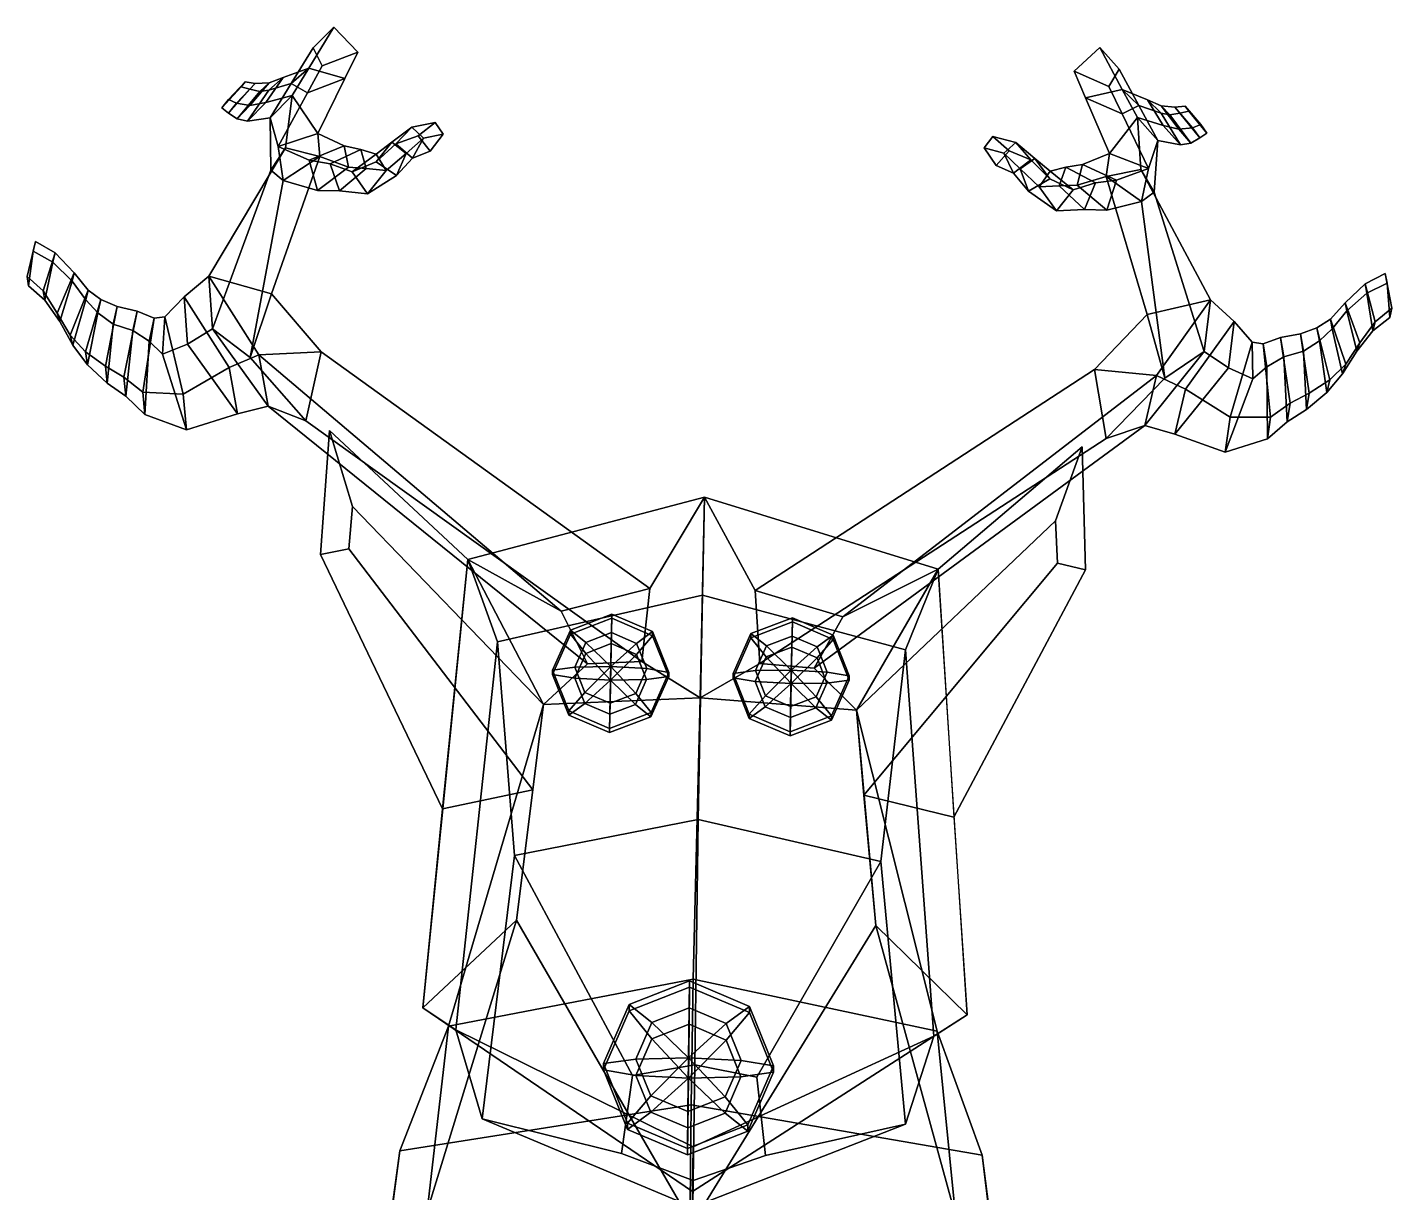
# Model space of a CAD drawing. Extents: x -87 to 93, y -151 to 300.
# Drawn here: x -87.2 to 92.6, y 146.1 to 299.7 of the extents above; entities that cross this region are included whole.
import ezdxf

# ---------------------------------------------------------------- set-up
doc = ezdxf.new("R2010")
doc.units = 0

msp = doc.modelspace()

# ---------------------------------------------------------------- linework, layer by layer
for points in [[(-50.136902, 294.343048, 213.176468), (-46.848099, 299.72937, 209.576324), (-49.544834, 297.018738, 208.440796), (-52.445023, 292.295654, 210.964554)], [(-50.136902, 294.343048, 213.176468), (-45.380409, 292.985077, 211.860931), (-43.675289, 296.44931, 209.727692), (-46.848099, 299.72937, 209.576324)], [(-46.848099, 299.72937, 209.576324), (-43.675289, 296.44931, 209.727692), (-48.36412, 294.632019, 208.087173), (-49.544834, 297.018738, 208.440796)], [(-52.445023, 292.295654, 210.964554), (-49.544834, 297.018738, 208.440796), (-48.36412, 294.632019, 208.087173), (-50.311184, 291.094574, 209.75032)], [(54.112442, 297.041412, 209.22084), (56.642197, 294.219025, 208.075699), (55.321022, 291.920563, 207.737701), (50.747326, 293.962067, 209.403763)], [(57.072327, 291.537201, 212.814438), (54.112442, 297.041412, 209.22084), (50.747326, 293.962067, 209.403763), (52.243347, 290.442291, 211.535019)], [(57.072327, 291.537201, 212.814438), (59.256783, 289.396027, 210.594727), (56.642197, 294.219025, 208.075699), (54.112442, 297.041412, 209.22084)], [(-45.380409, 292.985077, 211.860931), (-50.311184, 291.094574, 209.75032), (-48.36412, 294.632019, 208.087173), (-43.675289, 296.44931, 209.727692)], [(-55.809196, 289.811493, 212.545807), (-53.526875, 293.117279, 210.761551), (-55.375805, 292.407227, 209.343369), (-57.905029, 289.434357, 210.015045)], [(-53.526875, 293.117279, 210.761551), (-55.421478, 291.437103, 208.47168), (-56.574162, 291.271698, 206.757324), (-55.375805, 292.407227, 209.343369)], [(-52.343353, 290.722504, 215.594467), (-50.136902, 294.343048, 213.176468), (-53.526875, 293.117279, 210.761551), (-55.809196, 289.811493, 212.545807)], [(-50.136902, 294.343048, 213.176468), (-52.445023, 292.295654, 210.964554), (-55.421478, 291.437103, 208.47168), (-53.526875, 293.117279, 210.761551)], [(-48.937603, 285.74118, 216.318069), (-45.380409, 292.985077, 211.860931), (-50.136902, 294.343048, 213.176468), (-52.343353, 290.722504, 215.594467)], [(52.243347, 290.442291, 211.535019), (50.747326, 293.962067, 209.403763), (55.321022, 291.920563, 207.737701), (57.055954, 288.319916, 209.398651)], [(59.256783, 289.396027, 210.594727), (57.055954, 288.319916, 209.398651), (55.321022, 291.920563, 207.737701), (56.642197, 294.219025, 208.075699)], [(-61.612347, 289.086945, 198.738373), (-60.745197, 290.212067, 201.441299), (-58.527985, 292.526611, 201.599091), (-59.059509, 291.880585, 199.261032)], [(-57.892567, 291.549347, 202.963043), (-60.718693, 288.409943, 202.543304), (-61.612347, 289.086945, 198.738373), (-59.059509, 291.880585, 199.261032)], [(-59.655632, 289.723694, 205.485703), (-57.21204, 292.320099, 205.523697), (-58.527985, 292.526611, 201.599091), (-60.745197, 290.212067, 201.441299)], [(-56.574162, 291.271698, 206.757324), (-59.564114, 287.644592, 207.137299), (-60.718693, 288.409943, 202.543304), (-57.892567, 291.549347, 202.963043)], [(-57.905029, 289.434357, 210.015045), (-55.375805, 292.407227, 209.343369), (-57.21204, 292.320099, 205.523697), (-59.655632, 289.723694, 205.485703)], [(-55.421478, 291.437103, 208.47168), (-58.221687, 287.345673, 210.152985), (-59.564114, 287.644592, 207.137299), (-56.574162, 291.271698, 206.757324)], [(-57.21204, 292.320099, 205.523697), (-57.892567, 291.549347, 202.963043), (-59.059509, 291.880585, 199.261032), (-58.527985, 292.526611, 201.599091)], [(-52.445023, 292.295654, 210.964554), (-55.210083, 287.784241, 213.373062), (-58.221687, 287.345673, 210.152985), (-55.421478, 291.437103, 208.47168)], [(-55.375805, 292.407227, 209.343369), (-56.574162, 291.271698, 206.757324), (-57.892567, 291.549347, 202.963043), (-57.21204, 292.320099, 205.523697)], [(-54.195515, 284.022064, 213.072098), (-55.210083, 287.784241, 213.373062), (-52.445023, 292.295654, 210.964554), (-50.311184, 291.094574, 209.75032)], [(-48.937603, 285.74118, 216.318069), (-54.195515, 284.022064, 213.072098), (-50.311184, 291.094574, 209.75032), (-45.380409, 292.985077, 211.860931)], [(55.373608, 283.089539, 215.989639), (59.062103, 287.841309, 215.228882), (57.072327, 291.537201, 212.814438), (52.243347, 290.442291, 211.535019)], [(59.062103, 287.841309, 215.228882), (62.470303, 286.766937, 212.162079), (60.385399, 290.152283, 210.381943), (57.072327, 291.537201, 212.814438)], [(57.072327, 291.537201, 212.814438), (60.385399, 290.152283, 210.381943), (62.178818, 288.397278, 208.086288), (59.256783, 289.396027, 210.594727)], [(-60.718693, 288.409943, 202.543304), (-59.655632, 289.723694, 205.485703), (-60.745197, 290.212067, 201.441299), (-61.612347, 289.086945, 198.738373)], [(-59.564114, 287.644592, 207.137299), (-57.905029, 289.434357, 210.015045), (-59.655632, 289.723694, 205.485703), (-60.718693, 288.409943, 202.543304)], [(-58.221687, 287.345673, 210.152985), (-55.809196, 289.811493, 212.545807), (-57.905029, 289.434357, 210.015045), (-59.564114, 287.644592, 207.137299)], [(-55.210083, 287.784241, 213.373062), (-52.343353, 290.722504, 215.594467), (-55.809196, 289.811493, 212.545807), (-58.221687, 287.345673, 210.152985)], [(-53.213726, 283.834503, 219.471359), (-52.343353, 290.722504, 215.594467), (-55.210083, 287.784241, 213.373062), (-55.133854, 280.875946, 216.306717)], [(-53.213726, 283.834503, 219.471359), (-48.678524, 282.683167, 218.363861), (-48.937603, 285.74118, 216.318069), (-52.343353, 290.722504, 215.594467)], [(55.373608, 283.089539, 215.989639), (52.243347, 290.442291, 211.535019), (57.055954, 288.319916, 209.398651), (60.525917, 281.129456, 212.717819)], [(62.470303, 286.766937, 212.162079), (64.541443, 286.290527, 209.620209), (62.190029, 289.356903, 208.95459), (60.385399, 290.152283, 210.381943)], [(60.385399, 290.152283, 210.381943), (62.190029, 289.356903, 208.95459), (63.320343, 288.176819, 206.365707), (62.178818, 288.397278, 208.086288)], [(-55.133854, 280.875946, 216.306717), (-55.210083, 287.784241, 213.373062), (-54.195515, 284.022064, 213.072098), (-53.515533, 279.549225, 214.944809)], [(59.534851, 280.98587, 219.121506), (59.062103, 287.841309, 215.228882), (55.373608, 283.089539, 215.989639), (54.941006, 280.076385, 218.045593)], [(60.525917, 281.129456, 212.717819), (57.055954, 288.319916, 209.398651), (59.256783, 289.396027, 210.594727), (61.754539, 284.79422, 212.999802)], [(59.534851, 280.98587, 219.121506), (61.285416, 277.971222, 215.956039), (61.754539, 284.79422, 212.999802), (59.062103, 287.841309, 215.228882)], [(61.754539, 284.79422, 212.999802), (64.736679, 284.21228, 209.76355), (62.470303, 286.766937, 212.162079), (59.062103, 287.841309, 215.228882)], [(59.256783, 289.396027, 210.594727), (62.178818, 288.397278, 208.086288), (64.736679, 284.21228, 209.76355), (61.754539, 284.79422, 212.999802)], [(62.178818, 288.397278, 208.086288), (63.320343, 288.176819, 206.365707), (66.094528, 284.443176, 206.739548), (64.736679, 284.21228, 209.76355)], [(64.541443, 286.290527, 209.620209), (66.306778, 286.492584, 205.080414), (64.019104, 289.180817, 205.12468), (62.190029, 289.356903, 208.95459)], [(62.190029, 289.356903, 208.95459), (64.019104, 289.180817, 205.12468), (64.653603, 288.388, 202.563354), (63.320343, 288.176819, 206.365707)], [(63.320343, 288.176819, 206.365707), (64.653603, 288.388, 202.563354), (67.291893, 285.145966, 202.137314), (66.094528, 284.443176, 206.739548)], [(66.306778, 286.492584, 205.080414), (67.423561, 286.924194, 201.028885), (65.345871, 289.321808, 201.192291), (64.019104, 289.180817, 205.12468)], [(64.019104, 289.180817, 205.12468), (65.345871, 289.321808, 201.192291), (65.838715, 288.65979, 198.854034), (64.653603, 288.388, 202.563354)], [(64.653603, 288.388, 202.563354), (65.838715, 288.65979, 198.854034), (68.223694, 285.773621, 198.325745), (67.291893, 285.145966, 202.137314)], [(68.223694, 285.773621, 198.325745), (65.838715, 288.65979, 198.854034), (65.345871, 289.321808, 201.192291), (67.423561, 286.924194, 201.028885)], [(-41.27898, 281.977173, 208.462097), (-39.181637, 284.561798, 211.01561), (-36.551262, 286.576141, 209.277985), (-38.665821, 284.35434, 207.072968)], [(-39.181637, 284.561798, 211.01561), (-37.295189, 283.087006, 211.443481), (-35.028015, 285.087738, 209.772919), (-36.551262, 286.576141, 209.277985)], [(-38.665821, 284.35434, 207.072968), (-36.551262, 286.576141, 209.277985), (-33.480068, 287.189331, 207.563202), (-35.714569, 285.421967, 205.702286)], [(-36.551262, 286.576141, 209.277985), (-35.028015, 285.087738, 209.772919), (-32.428936, 285.655853, 208.193985), (-33.480068, 287.189331, 207.563202)], [(-34.12307, 283.38562, 206.048508), (-35.714569, 285.421967, 205.702286), (-33.480068, 287.189331, 207.563202), (-32.428936, 285.655853, 208.193985)], [(64.736679, 284.21228, 209.76355), (66.094528, 284.443176, 206.739548), (64.541443, 286.290527, 209.620209), (62.470303, 286.766937, 212.162079)], [(66.094528, 284.443176, 206.739548), (67.291893, 285.145966, 202.137314), (66.306778, 286.492584, 205.080414), (64.541443, 286.290527, 209.620209)], [(67.291893, 285.145966, 202.137314), (68.223694, 285.773621, 198.325745), (67.423561, 286.924194, 201.028885), (66.306778, 286.492584, 205.080414)], [(-54.195515, 284.022064, 213.072098), (-48.937603, 285.74118, 216.318069), (-45.479679, 284.105133, 214.680054), (-50.076977, 282.216797, 211.747498)], [(-48.937603, 285.74118, 216.318069), (-48.678524, 282.683167, 218.363861), (-44.917873, 281.304108, 216.370117), (-45.479679, 284.105133, 214.680054)], [(-44.437359, 280.666077, 209.918533), (-41.262753, 282.986572, 212.434448), (-39.181637, 284.561798, 211.01561), (-41.27898, 281.977173, 208.462097)], [(-38.591774, 280.183899, 208.426208), (-41.27898, 281.977173, 208.462097), (-38.665821, 284.35434, 207.072968), (-36.454239, 282.475037, 207.182663)], [(-41.262753, 282.986572, 212.434448), (-39.950153, 280.829559, 213.370926), (-37.295189, 283.087006, 211.443481), (-39.181637, 284.561798, 211.01561)], [(-36.454239, 282.475037, 207.182663), (-38.665821, 284.35434, 207.072968), (-35.714569, 285.421967, 205.702286), (-34.12307, 283.38562, 206.048508)], [(-37.295189, 283.087006, 211.443481), (-38.591774, 280.183899, 208.426208), (-36.454239, 282.475037, 207.182663), (-35.028015, 285.087738, 209.772919)], [(-35.028015, 285.087738, 209.772919), (-36.454239, 282.475037, 207.182663), (-34.12307, 283.38562, 206.048508), (-32.428936, 285.655853, 208.193985)], [(40.445518, 281.511719, 205.820068), (38.884342, 283.84671, 207.970551), (40.022602, 285.31488, 207.330002), (42.151619, 283.450989, 205.459579)], [(43.053722, 284.549774, 209.026535), (40.022602, 285.31488, 207.330002), (38.884342, 283.84671, 207.970551), (41.44696, 283.15097, 209.534286)], [(45.037285, 282.243347, 206.814331), (42.151619, 283.450989, 205.459579), (40.022602, 285.31488, 207.330002), (43.053722, 284.549774, 209.026535)], [(45.564419, 282.419495, 210.752304), (43.053722, 284.549774, 209.026535), (41.44696, 283.15097, 209.534286), (43.596531, 281.052521, 211.19516)], [(47.511272, 279.756897, 208.193237), (45.037285, 282.243347, 206.814331), (43.053722, 284.549774, 209.026535), (45.564419, 282.419495, 210.752304)], [(61.285416, 277.971222, 215.956039), (59.594925, 276.742432, 214.608459), (60.525917, 281.129456, 212.717819), (61.754539, 284.79422, 212.999802)], [(-63.302845, 266.920135, 229.111633), (-55.060207, 264.566162, 230.629089), (-48.678524, 282.683167, 218.363861), (-53.213726, 283.834503, 219.471359)], [(-62.820309, 259.988739, 225.269699), (-63.302845, 266.920135, 229.111633), (-53.213726, 283.834503, 219.471359), (-55.133854, 280.875946, 216.306717)], [(-57.856155, 256.207184, 224.813049), (-53.515533, 279.549225, 214.944809), (-48.678524, 282.683167, 218.363861), (-55.060207, 264.566162, 230.629089)], [(-53.515533, 279.549225, 214.944809), (-54.195515, 284.022064, 213.072098), (-50.076977, 282.216797, 211.747498), (-49.006454, 278.199768, 213.209961)], [(-48.678524, 282.683167, 218.363861), (-53.515533, 279.549225, 214.944809), (-49.006454, 278.199768, 213.209961), (-44.917873, 281.304108, 216.370117)], [(-50.076977, 282.216797, 211.747498), (-45.479679, 284.105133, 214.680054), (-43.292049, 283.623627, 213.496597), (-47.331535, 281.728546, 210.840759)], [(-47.331535, 281.728546, 210.840759), (-43.292049, 283.623627, 213.496597), (-41.262753, 282.986572, 212.434448), (-44.437359, 280.666077, 209.918533)], [(-45.479679, 284.105133, 214.680054), (-44.917873, 281.304108, 216.370117), (-42.589458, 281.094727, 214.92363), (-43.292049, 283.623627, 213.496597)], [(-43.292049, 283.623627, 213.496597), (-42.589458, 281.094727, 214.92363), (-39.950153, 280.829559, 213.370926), (-41.262753, 282.986572, 212.434448)], [(-39.950153, 280.829559, 213.370926), (-42.420513, 277.768036, 210.490784), (-38.591774, 280.183899, 208.426208), (-37.295189, 283.087006, 211.443481)], [(41.44696, 283.15097, 209.534286), (38.884342, 283.84671, 207.970551), (40.445518, 281.511719, 205.820068), (42.721519, 280.491638, 206.941895)], [(42.721519, 280.491638, 206.941895), (40.445518, 281.511719, 205.820068), (42.151619, 283.450989, 205.459579), (45.037285, 282.243347, 206.814331)], [(43.596531, 281.052521, 211.19516), (41.44696, 283.15097, 209.534286), (42.721519, 280.491638, 206.941895), (44.72646, 278.114136, 208.177811)], [(47.552769, 280.753571, 212.162033), (45.564419, 282.419495, 210.752304), (43.596531, 281.052521, 211.19516), (46.120083, 278.681946, 213.111633)], [(50.591282, 278.300842, 209.633942), (47.511272, 279.756897, 208.193237), (45.564419, 282.419495, 210.752304), (47.552769, 280.753571, 212.162033)], [(55.373608, 283.089539, 215.989639), (51.827351, 281.647247, 214.378281), (51.10783, 278.901917, 216.079071), (54.941006, 280.076385, 218.045593)], [(60.525917, 281.129456, 212.717819), (56.310749, 279.552673, 211.424271), (51.827351, 281.647247, 214.378281), (55.373608, 283.089539, 215.989639)], [(-62.820309, 259.988739, 225.269699), (-55.133854, 280.875946, 216.306717), (-53.515533, 279.549225, 214.944809), (-57.856155, 256.207184, 224.813049)], [(-49.006454, 278.199768, 213.209961), (-50.076977, 282.216797, 211.747498), (-47.331535, 281.728546, 210.840759), (-46.097439, 278.148041, 212.020645)], [(-44.917873, 281.304108, 216.370117), (-49.006454, 278.199768, 213.209961), (-46.097439, 278.148041, 212.020645), (-42.589458, 281.094727, 214.92363)], [(-46.097439, 278.148041, 212.020645), (-47.331535, 281.728546, 210.840759), (-44.437359, 280.666077, 209.918533), (-42.420513, 277.768036, 210.490784)], [(-42.589458, 281.094727, 214.92363), (-46.097439, 278.148041, 212.020645), (-42.420513, 277.768036, 210.490784), (-39.950153, 280.829559, 213.370926)], [(-42.420513, 277.768036, 210.490784), (-44.437359, 280.666077, 209.918533), (-41.27898, 281.977173, 208.462097), (-38.591774, 280.183899, 208.426208)], [(44.72646, 278.114136, 208.177811), (42.721519, 280.491638, 206.941895), (45.037285, 282.243347, 206.814331), (47.511272, 279.756897, 208.193237)], [(46.120083, 278.681946, 213.111633), (43.596531, 281.052521, 211.19516), (44.72646, 278.114136, 208.177811), (48.414978, 275.531219, 210.22551)], [(49.615433, 281.281616, 213.209869), (47.552769, 280.753571, 212.162033), (46.120083, 278.681946, 213.111633), (48.770782, 278.811951, 214.647507)], [(53.541481, 279.207489, 210.535706), (50.591282, 278.300842, 209.633942), (47.552769, 280.753571, 212.162033), (49.615433, 281.281616, 213.209869)], [(51.827351, 281.647247, 214.378281), (49.615433, 281.281616, 213.209869), (48.770782, 278.811951, 214.647507), (51.10783, 278.901917, 216.079071)], [(56.310749, 279.552673, 211.424271), (53.541481, 279.207489, 210.535706), (49.615433, 281.281616, 213.209869), (51.827351, 281.647247, 214.378281)], [(68.689316, 263.788574, 228.758163), (59.534851, 280.98587, 219.121506), (54.941006, 280.076385, 218.045593), (60.33456, 261.850983, 230.325912)], [(59.594925, 276.742432, 214.608459), (55.016533, 275.632599, 212.904587), (56.310749, 279.552673, 211.424271), (60.525917, 281.129456, 212.717819)], [(67.846748, 256.983887, 224.94397), (61.285416, 277.971222, 215.956039), (59.534851, 280.98587, 219.121506), (68.689316, 263.788574, 228.758163)], [(48.414978, 275.531219, 210.22551), (44.72646, 278.114136, 208.177811), (47.511272, 279.756897, 208.193237), (50.591282, 278.300842, 209.633942)], [(48.770782, 278.811951, 214.647507), (46.120083, 278.681946, 213.111633), (48.414978, 275.531219, 210.22551), (52.108376, 275.725433, 211.732635)], [(52.108376, 275.725433, 211.732635), (48.414978, 275.531219, 210.22551), (50.591282, 278.300842, 209.633942), (53.541481, 279.207489, 210.535706)], [(51.10783, 278.901917, 216.079071), (48.770782, 278.811951, 214.647507), (52.108376, 275.725433, 211.732635), (55.016533, 275.632599, 212.904587)], [(54.941006, 280.076385, 218.045593), (51.10783, 278.901917, 216.079071), (55.016533, 275.632599, 212.904587), (59.594925, 276.742432, 214.608459)], [(55.016533, 275.632599, 212.904587), (52.108376, 275.725433, 211.732635), (53.541481, 279.207489, 210.535706), (56.310749, 279.552673, 211.424271)], [(62.696701, 253.480194, 224.523575), (60.33456, 261.850983, 230.325912), (54.941006, 280.076385, 218.045593), (59.594925, 276.742432, 214.608459)], [(67.846748, 256.983887, 224.94397), (62.696701, 253.480194, 224.523575), (59.594925, 276.742432, 214.608459), (61.285416, 277.971222, 215.956039)], [(-87.24218, 266.888947, 202.829041), (-86.148949, 271.492645, 202.926086), (-86.446541, 270.208618, 200.495621), (-87.079536, 265.630829, 200.107101)], [(-85.157829, 264.991577, 205.753387), (-83.57341, 269.981781, 206.234497), (-86.148949, 271.492645, 202.926086), (-87.24218, 266.888947, 202.829041)], [(-83.872261, 268.747467, 203.438339), (-84.928925, 263.766052, 202.659286), (-87.079536, 265.630829, 200.107101), (-86.446541, 270.208618, 200.495621)], [(-83.57341, 269.981781, 206.234497), (-83.872261, 268.747467, 203.438339), (-86.446541, 270.208618, 200.495621), (-86.148949, 271.492645, 202.926086)], [(-83.298447, 262.056427, 209.159683), (-81.085449, 267.359192, 210.208176), (-83.57341, 269.981781, 206.234497), (-85.157829, 264.991577, 205.753387)], [(-81.085449, 267.359192, 210.208176), (-81.346367, 266.249908, 206.993118), (-83.872261, 268.747467, 203.438339), (-83.57341, 269.981781, 206.234497)], [(-81.346367, 266.249908, 206.993118), (-82.955284, 260.926056, 205.647491), (-84.928925, 263.766052, 202.659286), (-83.872261, 268.747467, 203.438339)], [(-84.928925, 263.766052, 202.659286), (-85.157829, 264.991577, 205.753387), (-87.24218, 266.888947, 202.829041), (-87.079536, 265.630829, 200.107101)], [(-81.594887, 259.119202, 212.451248), (-79.235229, 265.072052, 213.499512), (-81.085449, 267.359192, 210.208176), (-83.298447, 262.056427, 209.159683)], [(-79.543938, 263.780609, 209.949615), (-81.236023, 257.812073, 208.56366), (-82.955284, 260.926056, 205.647491), (-81.346367, 266.249908, 206.993118)], [(-79.235229, 265.072052, 213.499512), (-79.543938, 263.780609, 209.949615), (-81.346367, 266.249908, 206.993118), (-81.085449, 267.359192, 210.208176)], [(-56.726448, 256.526337, 234.831192), (-63.302845, 266.920135, 229.111633), (-66.574913, 264.199371, 227.441437), (-60.639111, 254.856033, 232.592194)], [(-63.302845, 266.920135, 229.111633), (-62.820309, 259.988739, 225.269699), (-66.133499, 257.958313, 223.987976), (-66.574913, 264.199371, 227.441437)], [(-56.726448, 256.526337, 234.831192), (-48.531185, 256.944855, 235.279373), (-55.060207, 264.566162, 230.629089), (-63.302845, 266.920135, 229.111633)], [(90.403633, 260.91391, 205.305664), (92.583488, 262.685028, 202.363556), (91.737968, 267.252899, 202.444626), (89.086136, 265.884888, 205.771957)], [(89.086136, 265.884888, 205.771957), (91.737968, 267.252899, 202.444626), (91.964615, 265.983612, 200.019882), (89.317001, 264.664398, 202.981247)], [(92.583488, 262.685028, 202.363556), (92.352737, 261.463837, 199.649643), (91.964615, 265.983612, 200.019882), (91.737968, 267.252899, 202.444626)], [(-82.955284, 260.926056, 205.647491), (-83.298447, 262.056427, 209.159683), (-85.157829, 264.991577, 205.753387), (-84.928925, 263.766052, 202.659286)], [(-79.580688, 256.955994, 215.512741), (-77.532234, 263.846466, 216.045914), (-79.235229, 265.072052, 213.499512), (-81.594887, 259.119202, 212.451248)], [(-77.532234, 263.846466, 216.045914), (-77.955261, 262.0896, 212.241013), (-79.543938, 263.780609, 209.949615), (-79.235229, 265.072052, 213.499512)], [(-48.531185, 256.944855, 235.279373), (-50.510506, 247.831467, 228.194702), (-57.856155, 256.207184, 224.813049), (-55.060207, 264.566162, 230.629089)], [(88.396011, 258.111664, 208.732544), (90.403633, 260.91391, 205.305664), (89.086136, 265.884888, 205.771957), (86.46376, 263.418488, 209.768356)], [(86.46376, 263.418488, 209.768356), (89.086136, 265.884888, 205.771957), (89.317001, 264.664398, 202.981247), (86.663841, 262.322784, 206.55835)], [(86.663841, 262.322784, 206.55835), (89.317001, 264.664398, 202.981247), (90.108688, 259.727875, 202.219711), (87.992294, 257.024384, 205.228592)], [(89.317001, 264.664398, 202.981247), (91.964615, 265.983612, 200.019882), (92.352737, 261.463837, 199.649643), (90.108688, 259.727875, 202.219711)], [(-77.955261, 262.0896, 212.241013), (-79.285057, 255.219437, 211.29039), (-81.236023, 257.812073, 208.56366), (-79.543938, 263.780609, 209.949615)], [(-76.955147, 255.060867, 218.904129), (-75.395584, 262.914124, 218.799622), (-77.532234, 263.846466, 216.045914), (-79.580688, 256.955994, 215.512741)], [(-75.395584, 262.914124, 218.799622), (-75.91246, 260.603088, 214.761383), (-77.955261, 262.0896, 212.241013), (-77.532234, 263.846466, 216.045914)], [(-74.510834, 253.585831, 221.897949), (-72.77758, 262.309998, 221.781708), (-75.395584, 262.914124, 218.799622), (-76.955147, 255.060867, 218.904129)], [(-72.77758, 262.309998, 221.781708), (-73.352196, 259.742859, 217.294846), (-75.91246, 260.603088, 214.761383), (-75.395584, 262.914124, 218.799622)], [(-66.574913, 264.199371, 227.441437), (-66.133499, 257.958313, 223.987976), (-69.440071, 256.641907, 222.251038), (-69.103729, 261.538361, 226.401733)], [(-60.639111, 254.856033, 232.592194), (-66.574913, 264.199371, 227.441437), (-69.103729, 261.538361, 226.401733), (-66.708405, 251.37236, 229.789215)], [(61.591114, 253.832321, 234.542831), (68.689316, 263.788574, 228.758163), (60.33456, 261.850983, 230.325912), (53.426472, 254.616592, 235.029236)], [(61.591114, 253.832321, 234.542831), (65.414635, 252.011581, 232.291183), (71.814651, 260.956787, 227.081329), (68.689316, 263.788574, 228.758163)], [(68.689316, 263.788574, 228.758163), (71.814651, 260.956787, 227.081329), (71.052162, 254.834641, 223.65361), (67.846748, 256.983887, 224.94397)], [(86.546158, 255.298874, 212.043427), (88.396011, 258.111664, 208.732544), (86.46376, 263.418488, 209.768356), (84.497391, 261.251526, 213.077484)], [(84.497391, 261.251526, 213.077484), (86.46376, 263.418488, 209.768356), (86.663841, 262.322784, 206.55835), (84.736038, 259.975006, 209.533157)], [(90.108688, 259.727875, 202.219711), (92.352737, 261.463837, 199.649643), (92.583488, 262.685028, 202.363556), (90.403633, 260.91391, 205.305664)], [(-81.236023, 257.812073, 208.56366), (-81.594887, 259.119202, 212.451248), (-83.298447, 262.056427, 209.159683), (-82.955284, 260.926056, 205.647491)], [(-75.91246, 260.603088, 214.761383), (-76.706238, 252.808838, 214.352997), (-79.285057, 255.219437, 211.29039), (-77.955261, 262.0896, 212.241013)], [(-72.027969, 251.62619, 225.240753), (-70.533875, 261.380859, 224.727417), (-72.77758, 262.309998, 221.781708), (-74.510834, 253.585831, 221.897949)], [(-70.533875, 261.380859, 224.727417), (-71.180237, 258.329285, 219.861969), (-73.352196, 259.742859, 217.294846), (-72.77758, 262.309998, 221.781708)], [(-66.708405, 251.37236, 229.789215), (-69.103729, 261.538361, 226.401733), (-70.533875, 261.380859, 224.727417), (-72.027969, 251.62619, 225.240753)], [(-69.103729, 261.538361, 226.401733), (-69.440071, 256.641907, 222.251038), (-71.180237, 258.329285, 219.861969), (-70.533875, 261.380859, 224.727417)], [(53.426472, 254.616592, 235.029236), (60.33456, 261.850983, 230.325912), (62.696701, 253.480194, 224.523575), (54.949841, 245.530655, 227.961304)], [(65.414635, 252.011581, 232.291183), (71.303596, 248.313522, 229.472778), (74.202652, 258.220947, 226.039032), (71.814651, 260.956787, 227.081329)], [(71.814651, 260.956787, 227.081329), (74.202652, 258.220947, 226.039032), (74.287384, 253.392334, 221.906311), (71.052162, 254.834641, 223.65361)], [(84.427086, 253.259094, 215.12207), (86.546158, 255.298874, 212.043427), (84.497391, 261.251526, 213.077484), (82.73407, 260.121155, 215.636459)], [(82.73407, 260.121155, 215.636459), (84.497391, 261.251526, 213.077484), (84.736038, 259.975006, 209.533157), (83.063057, 258.38205, 211.838425)], [(84.736038, 259.975006, 209.533157), (86.663841, 262.322784, 206.55835), (87.992294, 257.024384, 205.228592), (86.118172, 254.038971, 208.164825)], [(87.992294, 257.024384, 205.228592), (90.108688, 259.727875, 202.219711), (90.403633, 260.91391, 205.305664), (88.396011, 258.111664, 208.732544)], [(-79.285057, 255.219437, 211.29039), (-79.580688, 256.955994, 215.512741), (-81.594887, 259.119202, 212.451248), (-81.236023, 257.812073, 208.56366)], [(-73.352196, 259.742859, 217.294846), (-74.234436, 251.084488, 216.841202), (-76.706238, 252.808838, 214.352997), (-75.91246, 260.603088, 214.761383)], [(-71.180237, 258.329285, 219.861969), (-71.749825, 248.66597, 219.713867), (-74.234436, 251.084488, 216.841202), (-73.352196, 259.742859, 217.294846)], [(-62.820309, 259.988739, 225.269699), (-55.513729, 249.772354, 229.624023), (-59.54195, 248.773422, 227.909531), (-66.133499, 257.958313, 223.987976)], [(-55.513729, 249.772354, 229.624023), (-62.820309, 259.988739, 225.269699), (-57.856155, 256.207184, 224.813049), (-50.510506, 247.831467, 228.194702)], [(79.199837, 250.160843, 221.541245), (81.712257, 251.507828, 218.531754), (80.553322, 259.298065, 218.403427), (77.909073, 258.819183, 221.399689)], [(77.909073, 258.819183, 221.399689), (80.553322, 259.298065, 218.403427), (80.947922, 257.009491, 214.373688), (78.348427, 256.27536, 216.921875)], [(81.712257, 251.507828, 218.531754), (84.427086, 253.259094, 215.12207), (82.73407, 260.121155, 215.636459), (80.553322, 259.298065, 218.403427)], [(80.553322, 259.298065, 218.403427), (82.73407, 260.121155, 215.636459), (83.063057, 258.38205, 211.838425), (80.947922, 257.009491, 214.373688)], [(83.063057, 258.38205, 211.838425), (84.736038, 259.975006, 209.533157), (86.118172, 254.038971, 208.164825), (84.041084, 251.574463, 210.910034)], [(-69.440071, 256.641907, 222.251038), (-66.250664, 246.654068, 224.670212), (-71.749825, 248.66597, 219.713867), (-71.180237, 258.329285, 219.861969)], [(-66.133499, 257.958313, 223.987976), (-59.54195, 248.773422, 227.909531), (-66.250664, 246.654068, 224.670212), (-69.440071, 256.641907, 222.251038)], [(71.303596, 248.313522, 229.472778), (76.626038, 248.337204, 224.90123), (75.622047, 258.002991, 224.358887), (74.202652, 258.220947, 226.039032)], [(74.202652, 258.220947, 226.039032), (75.622047, 258.002991, 224.358887), (76.108932, 254.978653, 219.503738), (74.287384, 253.392334, 221.906311)], [(76.626038, 248.337204, 224.90123), (79.199837, 250.160843, 221.541245), (77.909073, 258.819183, 221.399689), (75.622047, 258.002991, 224.358887)], [(75.622047, 258.002991, 224.358887), (77.909073, 258.819183, 221.399689), (78.348427, 256.27536, 216.921875), (76.108932, 254.978653, 219.503738)], [(80.947922, 257.009491, 214.373688), (83.063057, 258.38205, 211.838425), (84.041084, 251.574463, 210.910034), (81.3479, 249.314117, 213.992538)], [(86.118172, 254.038971, 208.164825), (87.992294, 257.024384, 205.228592), (88.396011, 258.111664, 208.732544), (86.546158, 255.298874, 212.043427)], [(-76.706238, 252.808838, 214.352997), (-76.955147, 255.060867, 218.904129), (-79.580688, 256.955994, 215.512741), (-79.285057, 255.219437, 211.29039)], [(-55.513729, 249.772354, 229.624023), (-56.726448, 256.526337, 234.831192), (-60.639111, 254.856033, 232.592194), (-59.54195, 248.773422, 227.909531)], [(-56.726448, 256.526337, 234.831192), (-16.896381, 222.741547, 247.959137), (-5.210871, 225.74823, 248.362488), (-48.531185, 256.944855, 235.279373)], [(-16.896381, 222.741547, 247.959137), (-56.726448, 256.526337, 234.831192), (-55.513729, 249.772354, 229.624023), (-13.417877, 215.792709, 239.686386)], [(-5.210871, 225.74823, 248.362488), (-6.242458, 216.126602, 236.76474), (-50.510506, 247.831467, 228.194702), (-48.531185, 256.944855, 235.279373)], [(60.042915, 247.227463, 229.362854), (54.949841, 245.530655, 227.961304), (62.696701, 253.480194, 224.523575), (67.846748, 256.983887, 224.94397)], [(67.846748, 256.983887, 224.94397), (71.052162, 254.834641, 223.65361), (64.016953, 246.068649, 227.634003), (60.042915, 247.227463, 229.362854)], [(76.108932, 254.978653, 219.503738), (78.348427, 256.27536, 216.921875), (78.796181, 247.722778, 216.497253), (76.199173, 245.447159, 219.388489)], [(78.348427, 256.27536, 216.921875), (80.947922, 257.009491, 214.373688), (81.3479, 249.314117, 213.992538), (78.796181, 247.722778, 216.497253)], [(-74.234436, 251.084488, 216.841202), (-74.510834, 253.585831, 221.897949), (-76.955147, 255.060867, 218.904129), (-76.706238, 252.808838, 214.352997)], [(-71.749825, 248.66597, 219.713867), (-72.027969, 251.62619, 225.240753), (-74.510834, 253.585831, 221.897949), (-74.234436, 251.084488, 216.841202)], [(-59.54195, 248.773422, 227.909531), (-60.639111, 254.856033, 232.592194), (-66.708405, 251.37236, 229.789215), (-66.250664, 246.654068, 224.670212)], [(8.708802, 225.472565, 248.337631), (53.426472, 254.616592, 235.029236), (54.949841, 245.530655, 227.961304), (9.321839, 215.83725, 236.740524)], [(8.708802, 225.472565, 248.337631), (20.25631, 222.01915, 247.895386), (61.591114, 253.832321, 234.542831), (53.426472, 254.616592, 235.029236)], [(20.25631, 222.01915, 247.895386), (16.482479, 215.237274, 239.639908), (60.042915, 247.227463, 229.362854), (61.591114, 253.832321, 234.542831)], [(60.042915, 247.227463, 229.362854), (64.016953, 246.068649, 227.634003), (65.414635, 252.011581, 232.291183), (61.591114, 253.832321, 234.542831)], [(71.052162, 254.834641, 223.65361), (74.287384, 253.392334, 221.906311), (70.613724, 243.695435, 224.373489), (64.016953, 246.068649, 227.634003)], [(74.287384, 253.392334, 221.906311), (76.108932, 254.978653, 219.503738), (76.199173, 245.447159, 219.388489), (70.613724, 243.695435, 224.373489)], [(84.041084, 251.574463, 210.910034), (86.118172, 254.038971, 208.164825), (86.546158, 255.298874, 212.043427), (84.427086, 253.259094, 215.12207)], [(64.016953, 246.068649, 227.634003), (70.613724, 243.695435, 224.373489), (71.303596, 248.313522, 229.472778), (65.414635, 252.011581, 232.291183)], [(81.3479, 249.314117, 213.992538), (84.041084, 251.574463, 210.910034), (84.427086, 253.259094, 215.12207), (81.712257, 251.507828, 218.531754)], [(-66.250664, 246.654068, 224.670212), (-66.708405, 251.37236, 229.789215), (-72.027969, 251.62619, 225.240753), (-71.749825, 248.66597, 219.713867)], [(76.199173, 245.447159, 219.388489), (78.796181, 247.722778, 216.497253), (79.199837, 250.160843, 221.541245), (76.626038, 248.337204, 224.90123)], [(78.796181, 247.722778, 216.497253), (81.3479, 249.314117, 213.992538), (81.712257, 251.507828, 218.531754), (79.199837, 250.160843, 221.541245)], [(-13.417877, 215.792709, 239.686386), (-55.513729, 249.772354, 229.624023), (-50.510506, 247.831467, 228.194702), (-6.242458, 216.126602, 236.76474)], [(70.613724, 243.695435, 224.373489), (76.199173, 245.447159, 219.388489), (76.626038, 248.337204, 224.90123), (71.303596, 248.313522, 229.472778)], [(-47.412189, 246.580444, 242.66954), (-44.358971, 236.558258, 236.46402), (-44.848339, 230.963684, 235.839722), (-48.60038, 230.228531, 240.827118)], [(-48.60038, 230.228531, 240.827118), (-32.523071, 196.692139, 254.821167), (-29.171209, 229.548126, 258.514496), (-47.412189, 246.580444, 242.66954)], [(-44.358971, 236.558258, 236.46402), (-47.412189, 246.580444, 242.66954), (-29.171209, 229.548126, 258.514496), (-19.203926, 210.424713, 236.647583)], [(16.482479, 215.237274, 239.639908), (9.321839, 215.83725, 236.740524), (54.949841, 245.530655, 227.961304), (60.042915, 247.227463, 229.362854)], [(48.28524, 234.636658, 236.280823), (22.046101, 209.685562, 236.588257), (32.823917, 228.290344, 258.397736), (51.807343, 244.411301, 242.448944)], [(52.24575, 228.201019, 240.640945), (51.807343, 244.411301, 242.448944), (32.823917, 228.290344, 258.397736), (34.873608, 195.576538, 254.739288)], [(51.807343, 244.411301, 242.448944), (52.24575, 228.201019, 240.640945), (48.523342, 229.083954, 235.66684), (48.28524, 234.636658, 236.280823)], [(-16.896381, 222.741547, 247.959137), (-29.171209, 229.548126, 258.514496), (2.024183, 237.763016, 259.603577), (-5.210871, 225.74823, 248.362488)], [(-29.171209, 229.548126, 258.514496), (-25.262407, 218.686127, 281.311951), (1.751063, 224.836349, 282.026947), (2.024183, 237.763016, 259.603577)], [(-6.242458, 216.126602, 236.76474), (-5.210871, 225.74823, 248.362488), (2.024183, 237.763016, 259.603577), (1.439703, 211.299484, 228.960709)], [(9.321839, 215.83725, 236.740524), (1.439703, 211.299484, 228.960709), (2.024183, 237.763016, 259.603577), (8.708802, 225.472565, 248.337631)], [(32.823917, 228.290344, 258.397736), (2.024183, 237.763016, 259.603577), (1.751063, 224.836349, 282.026947), (28.48786, 217.643692, 281.220215)], [(20.25631, 222.01915, 247.895386), (8.708802, 225.472565, 248.337631), (2.024183, 237.763016, 259.603577), (32.823917, 228.290344, 258.397736)], [(-44.848339, 230.963684, 235.839722), (-44.358971, 236.558258, 236.46402), (-19.203926, 210.424713, 236.647583), (-20.614994, 199.202667, 235.409088)], [(48.523342, 229.083954, 235.66684), (23.031336, 198.477631, 235.355682), (22.046101, 209.685562, 236.588257), (48.28524, 234.636658, 236.280823)], [(-48.60038, 230.228531, 240.827118), (-44.848339, 230.963684, 235.839722), (-20.614994, 199.202667, 235.409088), (-32.523071, 196.692139, 254.821167)], [(-29.171209, 229.548126, 258.514496), (-35.106556, 170.462906, 251.83757), (-30.779875, 167.560852, 275.39975), (-25.262407, 218.686127, 281.311951)], [(-13.417877, 215.792709, 239.686386), (-19.203926, 210.424713, 236.647583), (-29.171209, 229.548126, 258.514496), (-16.896381, 222.741547, 247.959137)], [(52.24575, 228.201019, 240.640945), (34.873608, 195.576538, 254.739288), (23.031336, 198.477631, 235.355682), (48.523342, 229.083954, 235.66684)], [(16.482479, 215.237274, 239.639908), (20.25631, 222.01915, 247.895386), (32.823917, 228.290344, 258.397736), (22.046101, 209.685562, 236.588257)], [(32.823917, 228.290344, 258.397736), (28.48786, 217.643692, 281.220215), (32.245331, 166.717697, 275.350769), (36.612984, 169.502243, 251.781677)], [(1.751063, 224.836349, 282.026947), (-25.262407, 218.686127, 281.311951), (-23.048639, 190.543243, 307.263245), (1.198119, 195.263321, 307.969299)], [(1.751063, 224.836349, 282.026947), (1.198119, 195.263321, 307.969299), (25.269417, 189.743607, 307.20459), (28.48786, 217.643692, 281.220215)], [(-15.669376, 219.704422, 294.790222), (-10.210496, 221.807159, 295.032959), (-10.201474, 222.360291, 290.115692), (-15.660597, 220.257904, 289.873047)], [(-13.646948, 217.177704, 298.531738), (-10.27412, 218.477982, 298.682007), (-10.210496, 221.807159, 295.032959), (-15.669376, 219.704422, 294.790222)], [(-13.624536, 218.627792, 285.658478), (-15.660597, 220.257904, 289.873047), (-10.201474, 222.360291, 290.115692), (-10.251323, 219.927444, 285.808655)], [(-6.954034, 217.047394, 298.520233), (-4.838548, 219.491104, 294.771118), (-10.210496, 221.807159, 295.032959), (-10.27412, 218.477982, 298.682007)], [(-6.931622, 218.497513, 285.646973), (-10.251323, 219.927444, 285.808655), (-10.201474, 222.360291, 290.115692), (-4.829767, 220.044647, 289.853943)], [(-4.838548, 219.491104, 294.771118), (-4.829767, 220.044647, 289.853943), (-10.201474, 222.360291, 290.115692), (-10.210496, 221.807159, 295.032959)], [(8.126926, 219.235794, 294.748199), (13.589272, 221.332687, 294.989807), (13.598294, 221.885773, 290.07254), (8.135707, 219.789307, 289.831085)], [(10.146203, 216.714523, 298.490814), (13.521142, 218.011215, 298.640381), (13.589272, 221.332687, 294.989807), (8.126926, 219.235794, 294.748199)], [(10.168615, 218.164612, 285.617554), (8.135707, 219.789307, 289.831085), (13.598294, 221.885773, 290.07254), (13.54394, 219.460632, 285.767029)], [(16.839117, 216.584259, 298.479309), (18.957756, 219.022507, 294.729126), (13.589272, 221.332687, 294.989807), (13.521142, 218.011215, 298.640381)], [(16.861528, 218.034348, 285.606049), (13.54394, 219.460632, 285.767029), (13.598294, 221.885773, 290.07254), (18.966537, 219.576019, 289.811981)], [(18.957756, 219.022507, 294.729126), (18.966537, 219.576019, 289.811981), (13.598294, 221.885773, 290.07254), (13.589272, 221.332687, 294.989807)], [(-18.012571, 214.411407, 294.183563), (-15.669376, 219.704422, 294.790222), (-15.660597, 220.257904, 289.873047), (-18.004362, 214.965927, 289.266541)], [(-15.094914, 213.906982, 298.156708), (-13.646948, 217.177704, 298.531738), (-15.669376, 219.704422, 294.790222), (-18.012571, 214.411407, 294.183563)], [(-18.004362, 214.965927, 289.266541), (-15.660597, 220.257904, 289.873047), (-13.624536, 218.627792, 285.658478), (-15.07342, 215.358704, 285.283752)], [(-10.339268, 215.439682, 283.7565), (-13.624536, 218.627792, 285.658478), (-10.251323, 219.927444, 285.808655)], [(-10.339268, 215.439682, 283.7565), (-10.251323, 219.927444, 285.808655), (-6.931622, 218.497513, 285.646973)], [(-5.631684, 213.726212, 298.141083), (-2.700742, 214.119019, 294.158264), (-4.838548, 219.491104, 294.771118), (-6.954034, 217.047394, 298.520233)], [(-2.692531, 214.673477, 289.241302), (-5.610189, 215.177979, 285.268158), (-6.931622, 218.497513, 285.646973), (-4.829767, 220.044647, 289.853943)], [(-2.700742, 214.119019, 294.158264), (-2.692531, 214.673477, 289.241302), (-4.829767, 220.044647, 289.853943), (-4.838548, 219.491104, 294.771118)], [(5.775552, 213.957123, 294.144287), (8.126926, 219.235794, 294.748199), (8.135707, 219.789307, 289.831085), (5.783762, 214.511642, 289.227295)], [(5.783762, 214.511642, 289.227295), (8.135707, 219.789307, 289.831085), (10.168615, 218.164612, 285.617554), (8.714705, 214.904388, 285.244507)], [(13.448858, 214.985397, 283.717224), (10.168615, 218.164612, 285.617554), (13.54394, 219.460632, 285.767029)], [(13.448858, 214.985397, 283.717224), (13.54394, 219.460632, 285.767029), (16.861528, 218.034348, 285.606049)], [(21.095592, 214.219193, 289.202026), (18.177937, 214.723694, 285.228882), (16.861528, 218.034348, 285.606049), (18.966537, 219.576019, 289.811981)], [(21.087381, 213.664703, 294.119019), (21.095592, 214.219193, 289.202026), (18.966537, 219.576019, 289.811981), (18.957756, 219.022507, 294.729126)], [(-27.296009, 155.819351, 307.335938), (-23.048639, 190.543243, 307.263245), (-25.262407, 218.686127, 281.311951), (-30.779875, 167.560852, 275.39975)], [(-15.07342, 215.358704, 285.283752), (-13.624536, 218.627792, 285.658478), (-10.339268, 215.439682, 283.7565)], [(-10.365837, 213.645233, 299.668335), (-10.27412, 218.477982, 298.682007), (-13.646948, 217.177704, 298.531738)], [(-10.365837, 213.645233, 299.668335), (-6.954034, 217.047394, 298.520233), (-10.27412, 218.477982, 298.682007)], [(-5.610189, 215.177979, 285.268158), (-10.339268, 215.439682, 283.7565), (-6.931622, 218.497513, 285.646973)], [(8.69321, 213.452682, 298.117432), (10.146203, 216.714523, 298.490814), (8.126926, 219.235794, 294.748199), (5.775552, 213.957123, 294.144287)], [(8.714705, 214.904388, 285.244507), (10.168615, 218.164612, 285.617554), (13.448858, 214.985397, 283.717224)], [(13.422289, 213.190948, 299.629089), (13.521142, 218.011215, 298.640381), (10.146203, 216.714523, 298.490814)], [(13.422289, 213.190948, 299.629089), (16.839117, 216.584259, 298.479309), (13.521142, 218.011215, 298.640381)], [(18.177937, 214.723694, 285.228882), (13.448858, 214.985397, 283.717224), (16.861528, 218.034348, 285.606049)], [(18.156441, 213.271927, 298.101807), (21.087381, 213.664703, 294.119019), (18.957756, 219.022507, 294.729126), (16.839117, 216.584259, 298.479309)], [(28.504065, 155.127426, 307.298859), (32.245331, 166.717697, 275.350769), (28.48786, 217.643692, 281.220215), (25.269417, 189.743607, 307.20459)], [(-13.417877, 215.792709, 239.686386), (-6.242458, 216.126602, 236.76474), (1.439703, 211.299484, 228.960709), (-19.203926, 210.424713, 236.647583)], [(-10.365837, 213.645233, 299.668335), (-13.646948, 217.177704, 298.531738), (-15.094914, 213.906982, 298.156708)], [(-10.365837, 213.645233, 299.668335), (-5.631684, 213.726212, 298.141083), (-6.954034, 217.047394, 298.520233)], [(16.482479, 215.237274, 239.639908), (22.046101, 209.685562, 236.588257), (1.439703, 211.299484, 228.960709), (9.321839, 215.83725, 236.740524)], [(13.422289, 213.190948, 299.629089), (10.146203, 216.714523, 298.490814), (8.69321, 213.452682, 298.117432)], [(13.422289, 213.190948, 299.629089), (18.156441, 213.271927, 298.101807), (16.839117, 216.584259, 298.479309)], [(-15.867896, 209.034729, 293.56842), (-18.012571, 214.411407, 294.183563), (-18.004362, 214.965927, 289.266541), (-15.860238, 209.59024, 288.651642)], [(-15.867896, 209.034729, 293.56842), (-13.769947, 210.584045, 297.776703), (-15.094914, 213.906982, 298.156708), (-18.012571, 214.411407, 294.183563)], [(-15.860238, 209.59024, 288.651642), (-18.004362, 214.965927, 289.266541), (-15.07342, 215.358704, 285.283752), (-13.749352, 212.037369, 284.904053)], [(-13.749352, 212.037369, 284.904053), (-15.07342, 215.358704, 285.283752), (-10.339268, 215.439682, 283.7565)], [(-10.429815, 210.610718, 284.742371), (-13.749352, 212.037369, 284.904053), (-10.339268, 215.439682, 283.7565)], [(-10.429815, 210.610718, 284.742371), (-10.339268, 215.439682, 283.7565), (-7.059238, 211.912094, 284.893463)], [(-7.059238, 211.912094, 284.893463), (-10.339268, 215.439682, 283.7565), (-5.610189, 215.177979, 285.268158)], [(-5.044397, 208.834564, 293.551788), (-2.700742, 214.119019, 294.158264), (-5.631684, 213.726212, 298.141083), (-7.079834, 210.458771, 297.766113)], [(-5.036739, 209.390045, 288.634949), (-7.059238, 211.912094, 284.893463), (-5.610189, 215.177979, 285.268158), (-2.692531, 214.673477, 289.241302)], [(-5.044397, 208.834564, 293.551788), (-5.036739, 209.390045, 288.634949), (-2.692531, 214.673477, 289.241302), (-2.700742, 214.119019, 294.158264)], [(7.912302, 208.594925, 293.53183), (5.775552, 213.957123, 294.144287), (5.783762, 214.511642, 289.227295), (7.91996, 209.150421, 288.615021)], [(7.91996, 209.150421, 288.615021), (5.783762, 214.511642, 289.227295), (8.714705, 214.904388, 285.244507), (10.033846, 211.591995, 284.866455)], [(10.033846, 211.591995, 284.866455), (8.714705, 214.904388, 285.244507), (13.448858, 214.985397, 283.717224)], [(13.35137, 210.169083, 284.705444), (10.033846, 211.591995, 284.866455), (13.448858, 214.985397, 283.717224)], [(13.35137, 210.169083, 284.705444), (13.448858, 214.985397, 283.717224), (16.723961, 211.466721, 284.855865)], [(16.723961, 211.466721, 284.855865), (13.448858, 214.985397, 283.717224), (18.177937, 214.723694, 285.228882)], [(18.74346, 208.950256, 288.598328), (16.723961, 211.466721, 284.855865), (18.177937, 214.723694, 285.228882), (21.095592, 214.219193, 289.202026)], [(18.735802, 208.39473, 293.515137), (18.74346, 208.950256, 288.598328), (21.095592, 214.219193, 289.202026), (21.087381, 213.664703, 294.119019)], [(-13.769947, 210.584045, 297.776703), (-10.365837, 213.645233, 299.668335), (-15.094914, 213.906982, 298.156708)], [(-10.450044, 209.156693, 297.61496), (-10.365837, 213.645233, 299.668335), (-13.769947, 210.584045, 297.776703)], [(-10.450044, 209.156693, 297.61496), (-7.079834, 210.458771, 297.766113), (-10.365837, 213.645233, 299.668335)], [(-7.079834, 210.458771, 297.766113), (-5.631684, 213.726212, 298.141083), (-10.365837, 213.645233, 299.668335)], [(7.912302, 208.594925, 293.53183), (10.01325, 210.138672, 297.739075), (8.69321, 213.452682, 298.117432), (5.775552, 213.957123, 294.144287)], [(10.01325, 210.138672, 297.739075), (13.422289, 213.190948, 299.629089), (8.69321, 213.452682, 298.117432)], [(13.331142, 208.715042, 297.578003), (13.422289, 213.190948, 299.629089), (10.01325, 210.138672, 297.739075)], [(13.331142, 208.715042, 297.578003), (16.703365, 210.013397, 297.728516), (13.422289, 213.190948, 299.629089)], [(16.703365, 210.013397, 297.728516), (18.156441, 213.271927, 298.101807), (13.422289, 213.190948, 299.629089)], [(18.735802, 208.39473, 293.515137), (21.087381, 213.664703, 294.119019), (18.156441, 213.271927, 298.101807), (16.703365, 210.013397, 297.728516)], [(-31.733116, 168.049011, 188.516022), (-34.549072, 143.633621, 196.36972), (-22.74575, 182.005035, 233.499222), (-19.203926, 210.424713, 236.647583)], [(-31.733116, 168.049011, 188.516022), (-19.203926, 210.424713, 236.647583), (1.439703, 211.299484, 228.960709), (0.531465, 174.230606, 186.395325)], [(-10.496412, 206.727203, 293.306732), (-10.450044, 209.156693, 297.61496), (-13.769947, 210.584045, 297.776703), (-15.867896, 209.034729, 293.56842)], [(-10.488977, 207.283157, 288.390015), (-15.860238, 209.59024, 288.651642), (-13.749352, 212.037369, 284.904053), (-10.429815, 210.610718, 284.742371)], [(-10.496412, 206.727203, 293.306732), (-5.044397, 208.834564, 293.551788), (-7.079834, 210.458771, 297.766113), (-10.450044, 209.156693, 297.61496)], [(-10.488977, 207.283157, 288.390015), (-10.429815, 210.610718, 284.742371), (-7.059238, 211.912094, 284.893463), (-5.036739, 209.390045, 288.634949)], [(32.67355, 167.380676, 188.486328), (0.531465, 174.230606, 186.395325), (1.439703, 211.299484, 228.960709), (22.046101, 209.685562, 236.588257)], [(13.288016, 206.849396, 288.354462), (7.91996, 209.150421, 288.615021), (10.033846, 211.591995, 284.866455), (13.35137, 210.169083, 284.705444)], [(13.288016, 206.849396, 288.354462), (13.35137, 210.169083, 284.705444), (16.723961, 211.466721, 284.855865), (18.74346, 208.950256, 288.598328)], [(-10.496412, 206.727203, 293.306732), (-15.867896, 209.034729, 293.56842), (-15.860238, 209.59024, 288.651642), (-10.488977, 207.283157, 288.390015)], [(-10.496412, 206.727203, 293.306732), (-10.488977, 207.283157, 288.390015), (-5.036739, 209.390045, 288.634949), (-5.044397, 208.834564, 293.551788)], [(13.280582, 206.293411, 293.27121), (13.331142, 208.715042, 297.578003), (10.01325, 210.138672, 297.739075), (7.912302, 208.594925, 293.53183)], [(13.280582, 206.293411, 293.27121), (7.912302, 208.594925, 293.53183), (7.91996, 209.150421, 288.615021), (13.288016, 206.849396, 288.354462)], [(13.280582, 206.293411, 293.27121), (18.735802, 208.39473, 293.515137), (16.703365, 210.013397, 297.728516), (13.331142, 208.715042, 297.578003)], [(13.280582, 206.293411, 293.27121), (13.288016, 206.849396, 288.354462), (18.74346, 208.950256, 288.598328), (18.735802, 208.39473, 293.515137)], [(32.67355, 167.380676, 188.486328), (22.046101, 209.685562, 236.588257), (24.573227, 181.316391, 233.455399), (35.100868, 143.072495, 196.35054)], [(-32.523071, 196.692139, 254.821167), (-20.614994, 199.202667, 235.409088), (-22.74575, 182.005035, 233.499222), (-35.106556, 170.462906, 251.83757)], [(34.873608, 195.576538, 254.739288), (36.612984, 169.502243, 251.781677), (24.573227, 181.316391, 233.455399), (23.031336, 198.477631, 235.355682)], [(-7.495075, 161.514099, 347.569275), (0.729533, 162.926743, 347.885345), (1.198119, 195.263321, 307.969299), (-23.048639, 190.543243, 307.263245)], [(8.913354, 161.289536, 347.555908), (25.269417, 189.743607, 307.20459), (1.198119, 195.263321, 307.969299), (0.729533, 162.926743, 347.885345)], [(-8.906549, 151.230209, 346.51178), (-7.495075, 161.514099, 347.569275), (-23.048639, 190.543243, 307.263245), (-27.296009, 155.819351, 307.335938)], [(10.06559, 150.994629, 346.499146), (28.504065, 155.127426, 307.298859), (25.269417, 189.743607, 307.20459), (8.913354, 161.289536, 347.555908)], [(0.451727, 146.210068, 253.350403), (-35.106556, 170.462906, 251.83757), (-22.74575, 182.005035, 233.499222), (0.392382, 141.943512, 237.107391)], [(-34.549072, 143.633621, 196.36972), (0.154696, 120.118179, 208.950821), (0.392382, 141.943512, 237.107391), (-22.74575, 182.005035, 233.499222)], [(35.100868, 143.072495, 196.35054), (24.573227, 181.316391, 233.455399), (0.392382, 141.943512, 237.107391), (0.154696, 120.118179, 208.950821)], [(0.451727, 146.210068, 253.350403), (0.392382, 141.943512, 237.107391), (24.573227, 181.316391, 233.455399), (36.612984, 169.502243, 251.781677)], [(0.255882, 157.65184, 161.059509), (-38.155426, 151.577774, 163.111969), (-31.733116, 168.049011, 188.516022), (0.531465, 174.230606, 186.395325)], [(-7.930949, 170.044312, 356.451752), (0.046617, 173.16626, 356.820251), (0.054033, 173.989822, 349.60318), (-7.923925, 170.868805, 349.234863)], [(-4.947932, 166.34288, 361.939911), (-0.01928, 168.274231, 362.168243), (0.046617, 173.16626, 356.820251), (-7.930949, 170.044312, 356.451752)], [(-4.930471, 168.503815, 343.046082), (-7.923925, 170.868805, 349.234863), (0.054033, 173.989822, 349.60318), (-0.001202, 170.433685, 343.27417)], [(4.854031, 166.20108, 361.930969), (7.931322, 169.809067, 356.436462), (0.046617, 173.16626, 356.820251), (-0.01928, 168.274231, 362.168243)], [(4.871491, 168.362015, 343.037109), (-0.001202, 170.433685, 343.27417), (0.054033, 173.989822, 349.60318), (7.938345, 170.633606, 349.219543)], [(7.931322, 169.809067, 356.436462), (7.938345, 170.633606, 349.219543), (0.054033, 173.989822, 349.60318), (0.046617, 173.16626, 356.820251)], [(0.255882, 157.65184, 161.059509), (0.531465, 174.230606, 186.395325), (32.67355, 167.380676, 188.486328), (38.585468, 151.039932, 163.096008)], [(-11.319013, 162.263351, 355.543732), (-7.930949, 170.044312, 356.451752), (-7.923925, 170.868805, 349.234863), (-11.312898, 163.090195, 348.327148)], [(-11.312898, 163.090195, 348.327148), (-7.923925, 170.868805, 349.234863), (-4.930471, 168.503815, 343.046082), (-7.025302, 163.699677, 342.485138)], [(-35.106556, 170.462906, 251.83757), (0.451727, 146.210068, 253.350403), (0.536452, 152.112808, 273.616119), (-30.779875, 167.560852, 275.39975)], [(-7.041313, 161.534988, 361.37854), (-4.947932, 166.34288, 361.939911), (-7.930949, 170.044312, 356.451752), (-11.319013, 162.263351, 355.543732)], [(-0.093939, 163.859009, 340.249237), (-4.930471, 168.503815, 343.046082), (-0.001202, 170.433685, 343.27417)], [(-0.093939, 163.859009, 340.249237), (-0.001202, 170.433685, 343.27417), (4.871491, 168.362015, 343.037109)], [(36.612984, 169.502243, 251.781677), (32.245331, 166.717697, 275.350769), (0.536452, 152.112808, 273.616119), (0.451727, 146.210068, 253.350403)], [(6.817632, 161.34259, 361.366913), (11.105229, 161.952118, 355.524902), (7.931322, 169.809067, 356.436462), (4.854031, 166.20108, 361.930969)], [(11.111345, 162.778946, 348.308319), (6.833643, 163.507309, 342.473511), (4.871491, 168.362015, 343.037109), (7.938345, 170.633606, 349.219543)], [(11.105229, 161.952118, 355.524902), (11.111345, 162.778946, 348.308319), (7.938345, 170.633606, 349.219543), (7.931322, 169.809067, 356.436462)], [(-43.213795, 114.56868, 167.281097), (-34.549072, 143.633621, 196.36972), (-31.733116, 168.049011, 188.516022), (-38.155426, 151.577774, 163.111969)], [(0.536452, 152.112808, 273.616119), (0.470481, 144.155273, 306.351654), (-27.296009, 155.819351, 307.335938), (-30.779875, 167.560852, 275.39975)], [(-7.025302, 163.699677, 342.485138), (-4.930471, 168.503815, 343.046082), (-0.093939, 163.859009, 340.249237)], [(-0.113729, 161.183273, 363.602814), (-0.01928, 168.274231, 362.168243), (-4.947932, 166.34288, 361.939911)], [(-0.113729, 161.183273, 363.602814), (4.854031, 166.20108, 361.930969), (-0.01928, 168.274231, 362.168243)], [(6.833643, 163.507309, 342.473511), (-0.093939, 163.859009, 340.249237), (4.871491, 168.362015, 343.037109)], [(38.585468, 151.039932, 163.096008), (32.67355, 167.380676, 188.486328), (35.100868, 143.072495, 196.35054), (43.287991, 114.313217, 167.277939)], [(-0.113729, 161.183273, 363.602814), (-4.947932, 166.34288, 361.939911), (-7.041313, 161.534988, 361.37854)], [(-0.113729, 161.183273, 363.602814), (6.817632, 161.34259, 361.366913), (4.854031, 166.20108, 361.930969)], [(0.536452, 152.112808, 273.616119), (32.245331, 166.717697, 275.350769), (28.504065, 155.127426, 307.298859), (0.470481, 144.155273, 306.351654)], [(-8.126949, 155.223389, 347.411591), (-11.312898, 163.090195, 348.327148), (-7.025302, 163.699677, 342.485138), (-5.058186, 158.840439, 341.919952)], [(-5.058186, 158.840439, 341.919952), (-7.025302, 163.699677, 342.485138), (-0.093939, 163.859009, 340.249237)], [(-0.184903, 156.775681, 341.682709), (-5.058186, 158.840439, 341.919952), (-0.093939, 163.859009, 340.249237)], [(-0.184903, 156.775681, 341.682709), (-0.093939, 163.859009, 340.249237), (4.739402, 158.71022, 341.912476)], [(4.739402, 158.71022, 341.912476), (-0.093939, 163.859009, 340.249237), (6.833643, 163.507309, 342.473511)], [(-8.132218, 154.394211, 354.62793), (-11.319013, 162.263351, 355.543732), (-11.312898, 163.090195, 348.327148), (-8.126949, 155.223389, 347.411591)], [(-8.132218, 154.394211, 354.62793), (-5.072807, 156.67189, 360.812866), (-7.041313, 161.534988, 361.37854), (-11.319013, 162.263351, 355.543732)], [(0.539343, 147.682007, 346.466034), (0.729533, 162.926743, 347.885345), (-7.495075, 161.514099, 347.569275), (-8.906549, 151.230209, 346.51178)], [(0.539343, 147.682007, 346.466034), (10.06559, 150.994629, 346.499146), (8.913354, 161.289536, 347.555908), (0.729533, 162.926743, 347.885345)], [(7.718598, 154.189407, 354.616486), (11.105229, 161.952118, 355.524902), (6.817632, 161.34259, 361.366913), (4.724781, 156.541718, 360.805359)], [(7.723867, 155.018585, 347.400146), (4.739402, 158.71022, 341.912476), (6.833643, 163.507309, 342.473511), (11.111345, 162.778946, 348.308319)], [(7.718598, 154.189407, 354.616486), (7.723867, 155.018585, 347.400146), (11.111345, 162.778946, 348.308319), (11.105229, 161.952118, 355.524902)], [(-5.072807, 156.67189, 360.812866), (-0.113729, 161.183273, 363.602814), (-7.041313, 161.534988, 361.37854)], [(-0.198967, 154.605591, 360.575409), (-0.113729, 161.183273, 363.602814), (-5.072807, 156.67189, 360.812866)], [(-0.198967, 154.605591, 360.575409), (4.724781, 156.541718, 360.805359), (-0.113729, 161.183273, 363.602814)], [(4.724781, 156.541718, 360.805359), (6.817632, 161.34259, 361.366913), (-0.113729, 161.183273, 363.602814)], [(-0.241149, 151.88533, 347.027466), (-8.126949, 155.223389, 347.411591), (-5.058186, 158.840439, 341.919952), (-0.184903, 156.775681, 341.682709)], [(-0.241149, 151.88533, 347.027466), (-0.184903, 156.775681, 341.682709), (4.739402, 158.71022, 341.912476), (7.723867, 155.018585, 347.400146)], [(-42.890587, 115.633575, 125.937447), (-38.155426, 151.577774, 163.111969), (0.255882, 157.65184, 161.059509), (0, 131.799744, 127.585556)], [(-0.246084, 151.055145, 354.243683), (-0.198967, 154.605591, 360.575409), (-5.072807, 156.67189, 360.812866), (-8.132218, 154.394211, 354.62793)], [(-0.246084, 151.055145, 354.243683), (7.718598, 154.189407, 354.616486), (4.724781, 156.541718, 360.805359), (-0.198967, 154.605591, 360.575409)], [(42.890587, 115.633575, 125.937447), (0, 131.799744, 127.585556), (0.255882, 157.65184, 161.059509), (38.585468, 151.039932, 163.096008)], [(0.539343, 147.682007, 346.466034), (-8.906549, 151.230209, 346.51178), (-27.296009, 155.819351, 307.335938), (0.470481, 144.155273, 306.351654)], [(-0.246084, 151.055145, 354.243683), (-8.132218, 154.394211, 354.62793), (-8.126949, 155.223389, 347.411591), (-0.241149, 151.88533, 347.027466)], [(-0.246084, 151.055145, 354.243683), (-0.241149, 151.88533, 347.027466), (7.723867, 155.018585, 347.400146), (7.718598, 154.189407, 354.616486)], [(0.539343, 147.682007, 346.466034), (0.470481, 144.155273, 306.351654), (28.504065, 155.127426, 307.298859), (10.06559, 150.994629, 346.499146)], [(-56.175552, 55.88665, 144.955765), (-43.213795, 114.56868, 167.281097), (-38.155426, 151.577774, 163.111969), (-42.890587, 115.633575, 125.937447)], [(56.175552, 55.88665, 144.955765), (42.890587, 115.633575, 125.937447), (38.585468, 151.039932, 163.096008), (43.287991, 114.313217, 167.277939)]]:
    msp.add_3dface(points)

doc.saveas('drawing.dxf')
